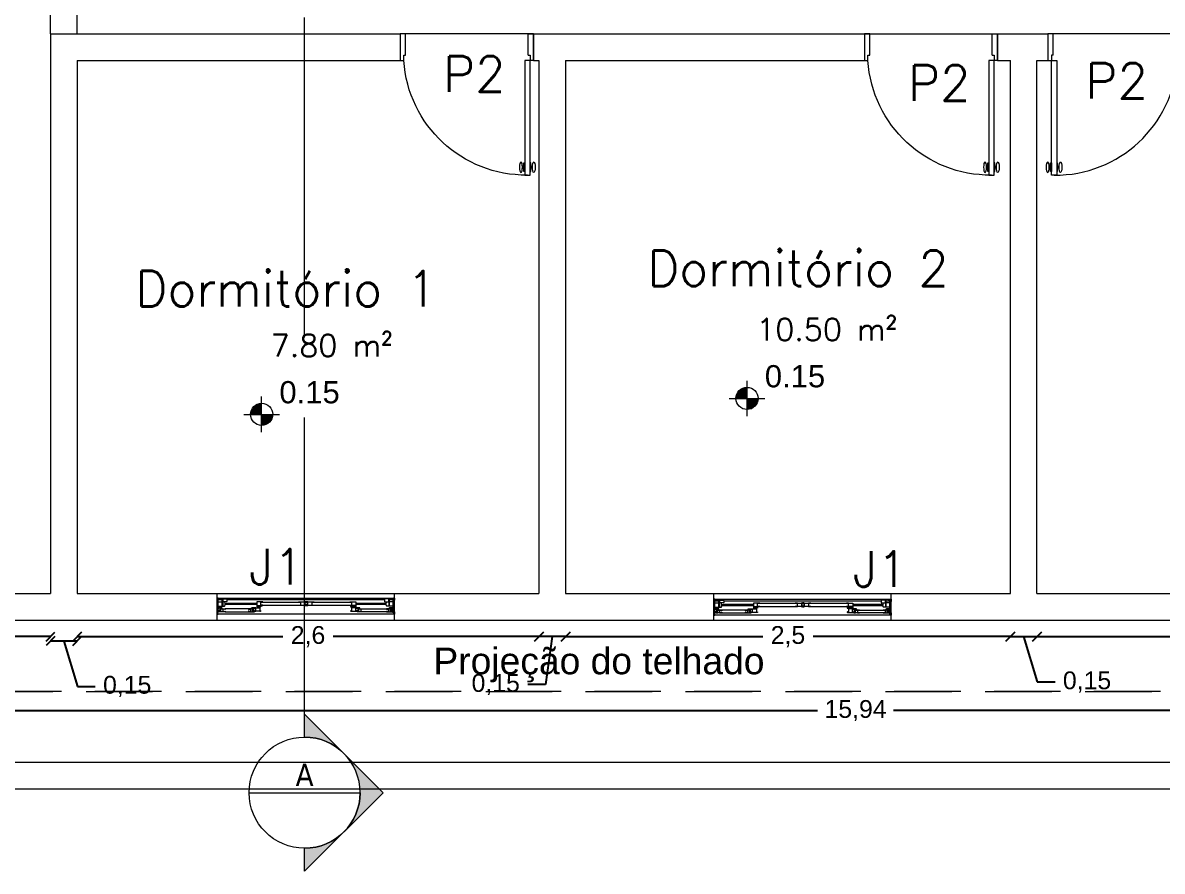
# Model space of a CAD drawing. Header units: metres. Extents: x 1628 to 1845, y 824 to 931.
# Drawn here: x 1640.92 to 1647.33, y 873.82 to 878.6 of the extents above; entities that cross this region are included whole.
import ezdxf
from ezdxf.enums import TextEntityAlignment as Align

# ---------------------------------------------------------------- set-up
doc = ezdxf.new("R2010")
doc.units = ezdxf.units.M
doc.header["$LTSCALE"] = 0.15
doc.linetypes.add('ACAD_ISO02W100', pattern=[15, 12, -3])
doc.linetypes.add('HIDDEN', pattern=[0.375, 0.25, -0.125])
doc.layers.get('0').update_dxf_attribs({"lineweight": 0, "plot": 0})
doc.layers.get('Defpoints').update_dxf_attribs({"lineweight": 0})
for name, color, linetype, lineweight in [('Alvenaria', 170, 'Continuous', 0), ('Caixilho', 120, 'Continuous', 0), ('Cotas', 1, 'Continuous', 0), ('Linhas invisíveis', 6, 'ACAD_ISO02W100', 0), ('Texto', 7, 'Continuous', 0)]:
    doc.layers.add(name, color=color, linetype=linetype, lineweight=lineweight)
doc.styles.add('Lunardi', font='arial.ttf', dxfattribs={"height": 0.15})
doc.styles.add('lunardi 02', font='romans.shx', dxfattribs={"height": 0.2})
doc.styles.add('lunardi 04', font='romans.shx', dxfattribs={"height": 0.4})
doc.styles.get("Standard").update_dxf_attribs({"font": 'arial.ttf'})
doc.styles.add('Tahoma', font='tahoma.ttf')
doc.dimstyles.new('Lunardi', dxfattribs={"dimtxt": 0.1, "dimasz": 0.05, "dimexe": 0, "dimexo": 0.05, "dimgap": 0.05, "dimtad": 0, "dimzin": 9, "dimtxsty": 'Standard', "dimblk": 'OBLIQUE', "dimcen": 0, "dimse1": 1, "dimse2": 1, "dimclrd": 1, "dimclre": 1, "dimclrt": 1, "dimadec": 0, "dimazin": 0, "dimtfac": 1, "dimtmove": 1, "dimatfit": 2, "dimldrblk": 'OBLIQUE', "dimfxl": 1, "dimarcsym": 0})

# ---------------------------------------------------------------- blocks, each defined once
blk = doc.blocks.new('porta070a')
at = {"layer": 'Caixilho'}
for p, q in [((0.15, 0.73), (0.12, 0.73)), ((0.12, 0.73), (0.12, 0.73)), ((0.12, 0.73), (0.12, 0.72))]:
    blk.add_line(p, q, dxfattribs=at)
for points in [[(0.12, 0.72), (0, 0.72), (0, 0.75), (0.15, 0.75), (0.15, 0.73)], [(0.12, 0.03), (0, 0.03), (0, 0), (0.15, 0), (0.15, 0.02)], [(0.12, 0.03), (0.12, 0.02), (0.15, 0.02)]]:
    blk.add_lwpolyline(points, dxfattribs=at)
for points in [[(0.15, 0.02), (0.15, 0.05), (0.7953, 0.05), (0.7953, 0.02)], [(0.7258, 0.0499), (0.7758, 0.0499), (0.7758, 0.0549), (0.7258, 0.0549)], [(0.7258, 0.02), (0.7758, 0.02), (0.7758, 0.015), (0.7258, 0.015)], [(0.7566, 0.0549), (0.745, 0.0549), (0.745, 0.0626), (0.7566, 0.0626)], [(0.7566, 0.015), (0.745, 0.015), (0.745, 0.0074), (0.7566, 0.0074)]]:
    blk.add_lwpolyline(points, close=True, dxfattribs=at)
blk.add_arc((0.1064, 0.0425), 0.6889, 359.37619, 86.3751, dxfattribs=at)
blk.add_ellipse((0.7508, 0.0708), major_axis=(-0.0297, 0), ratio=0.275862, dxfattribs=at)
at = {"layer": 'Caixilho', "extrusion": (0, 0, -1)}
blk.add_ellipse((0.7508, -0.0008), major_axis=(-0.0297, 0), ratio=0.275862, dxfattribs=at)
blk = doc.blocks.new('JCB4F_CS100')
for p, q in [((0, 90), (1000, 90)), ((7.4, 81.9), (28.9, 81.9)), ((28.9, 81.9), (7.4, 81.9)), ((7.4, 69), (28.4, 69)), ((56.9, 81.9), (943.1, 81.9)), ((247.5, 67.1), (472, 67.1)), ((971.1, 81.9), (992.6, 81.9)), ((992.6, 69), (971.6, 69)), ((1000, 0), (0, 0)), ((46, 12.8), (177.8, 12.8)), ((46.2, 61.5), (224.6, 61.5)), ((46.4, 55.7), (224.6, 55.7)), ((247.5, 50.1), (472, 50.1)), ((782.9, 61.5), (953.8, 61.5)), ((782.9, 55.7), (953.6, 55.7)), ((954, 12.8), (822.2, 12.8))]:
    blk.add_line(p, q)
for points in [[(7.4, 35.6), (17.4, 35.6), (17.4, 37), (7.4, 37), (7.4, 82.2), (20, 82.2), (20, 83.6), (7.4, 83.6), (6.5, 84.1), (6, 83.6), (1.4, 83.6), (1.4, 88.6), (6, 88.6), (6.5, 88.1), (7.4, 88.6), (7.4, 90), (0, 90), (0, 77.2), (1.4, 77.2), (1.4, 82.2), (5.9, 82.2), (5.9, 7.8), (1.4, 7.8), (1.4, 12.8), (0, 12.8), (0, 0), (7.4, 0), (7.4, 1.4), (6.5, 1.9), (6, 1.4), (1.4, 1.4), (1.4, 6.4), (6, 6.4), (6.5, 5.9), (7.4, 6.4), (7.4, 16.6), (17.4, 16.6), (17.4, 18), (7.4, 18)], [(992.6, 35.6), (982.6, 35.6), (982.6, 37), (992.6, 37), (992.6, 82.2), (980, 82.2), (980, 83.6), (992.6, 83.6), (993.5, 84.1), (994, 83.6), (998.6, 83.6), (998.6, 88.6), (994, 88.6), (993.5, 88.1), (992.6, 88.6), (992.6, 90), (1000, 90), (1000, 77.2), (998.6, 77.2), (998.6, 82.2), (994.1, 82.2), (994.1, 7.8), (998.6, 7.8), (998.6, 12.8), (1000, 12.8), (1000, 0), (992.6, 0), (992.6, 1.4), (993.5, 1.9), (994, 1.4), (998.6, 1.4), (998.6, 6.4), (994, 6.4), (993.5, 5.9), (992.6, 6.4), (992.6, 16.6), (982.6, 16.6), (982.6, 18), (992.6, 18)]]:
    blk.add_lwpolyline(points, close=True)
for points in [[(7.4, 45), (42.5, 45, 0.357337), (45.4, 47.4, 0.099331), (45.4, 66.6, 0.357337), (42.5, 69), (32.9, 69)], [(34.9, 69.3), (32.9, 69.3), (32.9, 85.1), (34.9, 85.1), (34.9, 84.3, 0.453094), (36.6, 82.8), (53.6, 85, -0.453094), (56.9, 82.1), (56.9, 72.1, -0.453094), (53.6, 69.1), (36.6, 71.3, 0.453094), (34.9, 69.8), (34.9, 69.3)], [(965.1, 69.3), (967.1, 69.3), (967.1, 85.1), (965.1, 85.1), (965.1, 84.3, -0.453094), (963.4, 82.8), (946.4, 85, 0.453094), (943.1, 82.1), (943.1, 72.1, 0.453094), (946.4, 69.1), (963.4, 71.3, -0.453094), (965.1, 69.8), (965.1, 69.3)], [(992.6, 45), (957.5, 45, -0.357337), (954.6, 47.4, -0.099331), (954.6, 66.6, -0.357337), (957.5, 69), (967.1, 69)]]:
    blk.add_lwpolyline(points, format="xyb")
for points in [[(32.9, 47), (28.9, 47), (28.9, 85.1), (32.9, 85.1), (32.9, 47)], [(535, 67.4), (760, 67.4)], [(967.1, 47), (971.1, 47), (971.1, 85.1), (967.1, 85.1), (967.1, 47)], [(20.9, 28.8), (46, 28.8), (46, 24.9), (44.8, 24.9), (44.8, 27.7), (34, 27.7), (34, 14.1), (44.8, 14.1), (44.8, 16.9), (46, 16.9), (46, 12.8), (12.9, 12.8), (12.9, 14.1)], [(12.9, 14.1), (22.9, 14.1), (22.9, 27.7), (20.9, 27.7), (20.9, 28.8)], [(177.8, 28.8), (46, 28.8)], [(210.9, 14.1), (200.9, 14.1), (200.9, 27.7), (202.9, 27.7), (202.9, 28.8), (177.8, 28.8), (177.8, 24.9), (179, 24.9), (179, 27.7), (189.8, 27.7), (189.8, 14.1), (179, 14.1), (179, 16.9), (177.8, 16.9), (177.8, 12.8), (210.9, 12.8), (210.9, 14.1)], [(535, 49.8), (760, 49.8)], [(789.1, 14.1), (799.1, 14.1), (799.1, 27.7), (797.1, 27.7), (797.1, 28.8), (822.2, 28.8), (822.2, 24.9), (821, 24.9), (821, 27.7), (810.2, 27.7), (810.2, 14.1), (821, 14.1), (821, 16.9), (822.2, 16.9), (822.2, 12.8), (789.1, 12.8), (789.1, 14.1)], [(822.2, 28.8), (954, 28.8)], [(979.1, 28.8), (954, 28.8), (954, 24.9), (955.2, 24.9), (955.2, 27.7), (966, 27.7), (966, 14.1), (955.2, 14.1), (955.2, 16.9), (954, 16.9), (954, 12.8), (987.1, 12.8), (987.1, 14.1)], [(987.1, 14.1), (977.1, 14.1), (977.1, 27.7), (979.1, 27.7), (979.1, 28.8)]]:
    blk.add_lwpolyline(points)
for points in [[(239.2, 40.1, 0.957391), (239.2, 41.3), (233.2, 41.8, -0.388979), (232.8, 42.3), (232.8, 43.1, 0.39085), (232.3, 43.6), (226.5, 44.1, -0.39085), (226.1, 44.6), (226.1, 48.1, -0.414214), (226.6, 48.6), (259.5, 48.6), (259.5, 49.8), (247.5, 49.8), (247.5, 67.4), (259.5, 67.4), (259.5, 68.6), (224.6, 68.6), (224.6, 41.8, 0.414214), (226.3, 40.1), (227.3, 40.1), (227.3, 41.1), (226.1, 41.1), (226.1, 42.4), (231.6, 42.4), (231.6, 41.1), (230.3, 41.1), (230.3, 40.1)], [(494.9, 50.3), (497, 48.1, 0.668179), (497.9, 48.5), (497.9, 54.1), (499.1, 54.1), (499.1, 52.6), (501.4, 53), (501.4, 53.8, -0.668179), (501.9, 54), (502.6, 53.3), (507.2, 54.1, -1), (507.4, 52.9), (499.1, 51.4), (499.1, 46.6), (496.9, 46.6), (494.9, 48.6), (460, 48.6), (460, 49.8), (472, 49.8), (472, 67.4), (460, 67.4), (460, 68.6), (494.9, 68.6), (496.9, 70.6), (499.1, 70.6), (499.1, 65.8), (507.4, 64.3, -1), (507.2, 63.1), (502.6, 63.9), (501.9, 63.2, -0.668179), (501.4, 63.4), (501.4, 64.2), (499.1, 64.6), (499.1, 63.1), (497.9, 63.1), (497.9, 68.7, 0.668179), (497, 69.1), (494.9, 66.9)], [(509.1, 68.7), (509.1, 65.6), (507.9, 65.6), (507.9, 67.1), (506.6, 67.1), (506.6, 68.1), (507.9, 68.1), (507.9, 69.4), (502.4, 69.4), (502.4, 68.1), (503.6, 68.1), (503.6, 67.1), (501.2, 67.1), (501.2, 70.6), (510.1, 70.6), (512.1, 68.6), (547, 68.6), (547, 67.4), (535, 67.4), (535, 49.8), (547, 49.8), (547, 48.6), (512.1, 48.6), (510.1, 46.6), (501.2, 46.6), (501.2, 50.1), (503.6, 50.1), (503.6, 49.1), (502.4, 49.1), (502.4, 47.8), (507.9, 47.8), (507.9, 49.1), (506.6, 49.1), (506.6, 50.1), (507.9, 50.1), (507.9, 51.6), (509.1, 51.6), (509.1, 48.5, 0.668179), (509.9, 48.1), (512.1, 50.3), (512.1, 66.9), (509.9, 69.1, 0.668179)], [(748, 49.8), (760, 49.8), (760, 67.4), (748, 67.4), (748, 68.6), (782.9, 68.6), (782.9, 41.8, -0.414214), (781.2, 40.1), (780.1, 40.1), (780.1, 41.1), (781.4, 41.1), (781.4, 42.4), (775.9, 42.4), (775.9, 41.1), (777.1, 41.1), (777.1, 40.1), (768.3, 40.1, -0.957391), (768.2, 41.3), (774.2, 41.8, 0.388979), (774.7, 42.3), (774.7, 43.1, -0.39085), (775.1, 43.6), (780.9, 44.1, 0.39085), (781.4, 44.6), (781.4, 48.1, 0.414214), (780.9, 48.6), (748, 48.6)], [(18.6, 35.6), (20.7, 35.6), (20.7, 32.1), (23.1, 32.1), (23.1, 33.1), (21.9, 33.1), (21.9, 35.6), (27.4, 35.6), (27.4, 33.1), (26.1, 33.1), (26.1, 32.1), (28.6, 32.1), (28.6, 36.8), (17.4, 36.8), (17.4, 35.2), (15.9, 35.2), (15.9, 35.5), (13.4, 35.5), (9.8, 34.5, 1), (10.2, 33.4), (13.6, 34.3), (17.4, 34.3), (17.4, 19.3), (13.6, 19.3), (10.2, 20.2, 1), (9.8, 19.1), (13.4, 18.1), (15.9, 18.1), (15.9, 18.4), (17.4, 18.4), (17.4, 16.8), (18.6, 16.8)], [(205.2, 34.2), (203.1, 34.2), (203.1, 30.7), (200.6, 30.7), (200.6, 31.7), (201.9, 31.7), (201.9, 34.2), (196.4, 34.2), (196.4, 31.7), (197.6, 31.7), (197.6, 30.7), (195.2, 30.7), (195.2, 35.4), (206.4, 35.4), (206.4, 33.8), (207.9, 33.8), (207.9, 34.1), (210.4, 34.1), (214, 33.1, -1), (213.6, 32), (210.2, 32.9), (206.4, 32.9), (206.4, 17.9), (210.2, 17.9), (213.6, 18.8, -1), (214, 17.7), (210.4, 16.7), (207.9, 16.7), (207.9, 17), (206.4, 17), (206.4, 15.4), (205.2, 15.4)], [(235.7, 43.9), (235.7, 42.9), (234.4, 42.9), (234.4, 41.6), (239.9, 41.6), (239.9, 42.9), (238.7, 42.9), (238.7, 43.9), (244.2, 43.9, -0.414214), (247.5, 40.6), (246.3, 40.6), (246.3, 40.6, 0.414214), (244.2, 42.7), (241.3, 42.7), (241.3, 16.6), (244.2, 16.6, 0.414214), (246.3, 18.6), (246.3, 18.6), (247.5, 18.6), (247.5, 18.6, -0.414214), (244.2, 15.4), (206.4, 15.4), (206.4, 16.6), (218.4, 16.6), (218.4, 34.2), (206.4, 34.2), (206.4, 35.4), (240.1, 35.4), (240.1, 39.9), (233.1, 40.5), (233.1, 42.1), (226.6, 42.7, -0.957391), (226.7, 43.9)], [(764.3, 43.9), (764.3, 42.9), (765.6, 42.9), (765.6, 41.6), (760.1, 41.6), (760.1, 42.9), (761.3, 42.9), (761.3, 43.9), (755.8, 43.9, 0.414214), (752.5, 40.6), (753.7, 40.6), (753.7, 40.6, -0.414214), (755.8, 42.7), (758.7, 42.7), (758.7, 16.6), (755.8, 16.6, -0.414214), (753.7, 18.6), (753.7, 18.6), (752.5, 18.6), (752.5, 18.6, 0.414214), (755.8, 15.4), (793.6, 15.4), (793.6, 16.6), (781.6, 16.6), (781.6, 34.2), (793.6, 34.2), (793.6, 35.4), (759.9, 35.4), (759.9, 39.9), (766.9, 40.5), (766.9, 42.1), (773.4, 42.7, 0.957391), (773.3, 43.9)], [(794.8, 34.2), (796.9, 34.2), (796.9, 30.7), (799.4, 30.7), (799.4, 31.7), (798.1, 31.7), (798.1, 34.2), (803.6, 34.2), (803.6, 31.7), (802.4, 31.7), (802.4, 30.7), (804.8, 30.7), (804.8, 35.4), (793.6, 35.4), (793.6, 33.8), (792.1, 33.8), (792.1, 34.1), (789.6, 34.1), (786, 33.1, 1), (786.4, 32), (789.8, 32.9), (793.6, 32.9), (793.6, 17.9), (789.8, 17.9), (786.4, 18.8, 1), (786, 17.7), (789.6, 16.7), (792.1, 16.7), (792.1, 17), (793.6, 17), (793.6, 15.4), (794.8, 15.4)], [(981.4, 35.6), (979.3, 35.6), (979.3, 32.1), (976.9, 32.1), (976.9, 33.1), (978.1, 33.1), (978.1, 35.6), (972.6, 35.6), (972.6, 33.1), (973.9, 33.1), (973.9, 32.1), (971.4, 32.1), (971.4, 36.8), (982.6, 36.8), (982.6, 35.2), (984.1, 35.2), (984.1, 35.5), (986.6, 35.5), (990.2, 34.5, -1), (989.8, 33.4), (986.4, 34.3), (982.6, 34.3), (982.6, 19.3), (986.4, 19.3), (989.8, 20.2, -1), (990.2, 19.1), (986.6, 18.1), (984.1, 18.1), (984.1, 18.4), (982.6, 18.4), (982.6, 16.8), (981.4, 16.8)]]:
    blk.add_lwpolyline(points, format="xyb", close=True)
blk = doc.blocks.new('_Oblique')
at = {"color": 0, "linetype": 'ByBlock', "lineweight": -2}
blk.add_line((-0.5, -0.5), (0.5, 0.5), dxfattribs=at)
blk = doc.blocks.new('*D111')
at = {"layer": 'Cotas', "color": 1, "lineweight": -2, "ltscale": 10}
for p, q in [((1637.786, 875.1447), (1639.2487, 875.1447)), ((1641.0712, 875.1447), (1639.6086, 875.1447))]:
    blk.add_line(p, q, dxfattribs=at)
at = {"layer": 'Defpoints', "color": 0, "ltscale": 10}
for p in [(1637.786, 875.3867), (1641.0712, 875.3867), (1637.786, 875.1447)]:
    blk.add_point(p, dxfattribs=at)
at = {"layer": 'Cotas', "color": 1, "lineweight": -2, "ltscale": 10, "xscale": 0.05, "yscale": 0.05, "zscale": 0.05, "rotation": 180}
blk.add_blockref('_Oblique', (1637.786, 875.1447), dxfattribs=at)
at = {"layer": 'Cotas', "color": 1, "lineweight": -2, "ltscale": 10, "xscale": 0.05, "yscale": 0.05, "zscale": 0.05}
blk.add_blockref('_Oblique', (1641.0712, 875.1447), dxfattribs=at)
at = {"layer": 'Cotas', "color": 1, "ltscale": 10, "insert": (1639.4286, 875.1447), "char_height": 0.1, "attachment_point": 5}
blk.add_mtext('3,29', dxfattribs=at)
blk = doc.blocks.new('*D122')
at = {"layer": 'Cotas', "color": 1, "lineweight": -2, "ltscale": 10}
for p, q in [((1641.2212, 875.1197), (1641.0712, 875.1197)), ((1641.1462, 875.1197), (1641.2228, 874.8644)), ((1641.2228, 874.8644), (1641.3228, 874.8644))]:
    blk.add_line(p, q, dxfattribs=at)
at = {"layer": 'Defpoints', "color": 0, "ltscale": 10}
for p in [(1641.0712, 875.3867), (1641.2212, 875.3867), (1641.0712, 875.1197)]:
    blk.add_point(p, dxfattribs=at)
at = {"layer": 'Cotas', "color": 1, "lineweight": -2, "ltscale": 10, "xscale": 0.05, "yscale": 0.05, "zscale": 0.05, "rotation": 180}
blk.add_blockref('_Oblique', (1641.0712, 875.1197), dxfattribs=at)
at = {"layer": 'Cotas', "color": 1, "lineweight": -2, "ltscale": 10, "xscale": 0.05, "yscale": 0.05, "zscale": 0.05}
blk.add_blockref('_Oblique', (1641.2212, 875.1197), dxfattribs=at)
at = {"layer": 'Cotas', "color": 1, "ltscale": 10, "insert": (1641.5031, 874.8644), "char_height": 0.1, "attachment_point": 5}
blk.add_mtext('0,15', dxfattribs=at)
blk = doc.blocks.new('*D112')
at = {"layer": 'Cotas', "color": 1, "lineweight": -2, "ltscale": 10}
for p, q in [((1641.2212, 875.1447), (1642.3794, 875.1447)), ((1643.8212, 875.1447), (1642.6631, 875.1447))]:
    blk.add_line(p, q, dxfattribs=at)
at = {"layer": 'Defpoints', "color": 0, "ltscale": 10}
for p in [(1641.2212, 875.3867), (1643.8212, 875.3867), (1641.2212, 875.1447)]:
    blk.add_point(p, dxfattribs=at)
at = {"layer": 'Cotas', "color": 1, "lineweight": -2, "ltscale": 10, "xscale": 0.05, "yscale": 0.05, "zscale": 0.05, "rotation": 180}
blk.add_blockref('_Oblique', (1641.2212, 875.1447), dxfattribs=at)
at = {"layer": 'Cotas', "color": 1, "lineweight": -2, "ltscale": 10, "xscale": 0.05, "yscale": 0.05, "zscale": 0.05}
blk.add_blockref('_Oblique', (1643.8212, 875.1447), dxfattribs=at)
at = {"layer": 'Cotas', "color": 1, "ltscale": 10, "insert": (1642.5212, 875.1447), "char_height": 0.1, "attachment_point": 5}
blk.add_mtext('2,6', dxfattribs=at)
blk = doc.blocks.new('*D113')
at = {"layer": 'Cotas', "color": 1, "lineweight": -2, "ltscale": 10}
for p, q in [((1643.9712, 875.1447), (1643.8212, 875.1447)), ((1643.8962, 875.1447), (1643.858, 874.8746)), ((1643.858, 874.8746), (1643.758, 874.8746))]:
    blk.add_line(p, q, dxfattribs=at)
at = {"layer": 'Defpoints', "color": 0, "ltscale": 10}
for p in [(1643.8212, 875.3867), (1643.9712, 875.3867), (1643.8212, 875.1447)]:
    blk.add_point(p, dxfattribs=at)
at = {"layer": 'Cotas', "color": 1, "lineweight": -2, "ltscale": 10, "xscale": 0.05, "yscale": 0.05, "zscale": 0.05, "rotation": 180}
blk.add_blockref('_Oblique', (1643.8212, 875.1447), dxfattribs=at)
at = {"layer": 'Cotas', "color": 1, "lineweight": -2, "ltscale": 10, "xscale": 0.05, "yscale": 0.05, "zscale": 0.05}
blk.add_blockref('_Oblique', (1643.9712, 875.1447), dxfattribs=at)
at = {"layer": 'Cotas', "color": 1, "ltscale": 10, "insert": (1643.5778, 874.8746), "char_height": 0.1, "attachment_point": 5}
blk.add_mtext('0,15', dxfattribs=at)
blk = doc.blocks.new('*D114')
at = {"layer": 'Cotas', "color": 1, "lineweight": -2, "ltscale": 10}
for p, q in [((1643.9712, 875.1447), (1645.0808, 875.1447)), ((1646.4749, 875.1447), (1645.3653, 875.1447))]:
    blk.add_line(p, q, dxfattribs=at)
at = {"layer": 'Defpoints', "color": 0, "ltscale": 10}
for p in [(1643.9712, 875.3867), (1646.4749, 875.3867), (1646.4749, 875.1447)]:
    blk.add_point(p, dxfattribs=at)
at = {"layer": 'Cotas', "color": 1, "lineweight": -2, "ltscale": 10, "xscale": 0.05, "yscale": 0.05, "zscale": 0.05, "rotation": 180}
blk.add_blockref('_Oblique', (1643.9712, 875.1447), dxfattribs=at)
at = {"layer": 'Cotas', "color": 1, "lineweight": -2, "ltscale": 10, "xscale": 0.05, "yscale": 0.05, "zscale": 0.05}
blk.add_blockref('_Oblique', (1646.4749, 875.1447), dxfattribs=at)
at = {"layer": 'Cotas', "color": 1, "ltscale": 10, "insert": (1645.2231, 875.1447), "char_height": 0.1, "attachment_point": 5}
blk.add_mtext('2,5', dxfattribs=at)
blk = doc.blocks.new('*D115')
at = {"layer": 'Cotas', "color": 1, "lineweight": -2, "ltscale": 10}
for p, q in [((1646.4749, 875.1447), (1646.6249, 875.1447)), ((1646.5499, 875.1447), (1646.6265, 874.8894)), ((1646.6265, 874.8894), (1646.7265, 874.8894))]:
    blk.add_line(p, q, dxfattribs=at)
at = {"layer": 'Defpoints', "color": 0, "ltscale": 10}
for p in [(1646.4749, 875.3867), (1646.6249, 875.3867), (1646.6249, 875.1447)]:
    blk.add_point(p, dxfattribs=at)
at = {"layer": 'Cotas', "color": 1, "lineweight": -2, "ltscale": 10, "xscale": 0.05, "yscale": 0.05, "zscale": 0.05, "rotation": 180}
blk.add_blockref('_Oblique', (1646.4749, 875.1447), dxfattribs=at)
at = {"layer": 'Cotas', "color": 1, "lineweight": -2, "ltscale": 10, "xscale": 0.05, "yscale": 0.05, "zscale": 0.05}
blk.add_blockref('_Oblique', (1646.6249, 875.1447), dxfattribs=at)
at = {"layer": 'Cotas', "color": 1, "ltscale": 10, "insert": (1646.9068, 874.8894), "char_height": 0.1, "attachment_point": 5}
blk.add_mtext('0,15', dxfattribs=at)
blk = doc.blocks.new('*D116')
at = {"layer": 'Cotas', "color": 1, "lineweight": -2, "ltscale": 10}
for p, q in [((1646.6249, 875.1447), (1648.7658, 875.1447)), ((1651.2712, 875.1447), (1649.1303, 875.1447))]:
    blk.add_line(p, q, dxfattribs=at)
at = {"layer": 'Defpoints', "color": 0, "ltscale": 10}
for p in [(1646.6249, 875.3867), (1651.2712, 875.3867), (1646.6249, 875.1447)]:
    blk.add_point(p, dxfattribs=at)
at = {"layer": 'Cotas', "color": 1, "lineweight": -2, "ltscale": 10, "xscale": 0.05, "yscale": 0.05, "zscale": 0.05, "rotation": 180}
blk.add_blockref('_Oblique', (1646.6249, 875.1447), dxfattribs=at)
at = {"layer": 'Cotas', "color": 1, "lineweight": -2, "ltscale": 10, "xscale": 0.05, "yscale": 0.05, "zscale": 0.05}
blk.add_blockref('_Oblique', (1651.2712, 875.1447), dxfattribs=at)
at = {"layer": 'Cotas', "color": 1, "ltscale": 10, "insert": (1648.9481, 875.1447), "char_height": 0.1, "attachment_point": 5}
blk.add_mtext('4,65', dxfattribs=at)
blk = doc.blocks.new('*D119')
at = {"layer": 'Cotas', "color": 1, "lineweight": -2, "ltscale": 10}
for p, q in [((1637.636, 874.7283), (1645.3898, 874.7283)), ((1653.5712, 874.7283), (1645.8174, 874.7283))]:
    blk.add_line(p, q, dxfattribs=at)
at = {"layer": 'Defpoints', "color": 0, "ltscale": 10}
for p in [(1637.636, 875.954), (1653.5712, 875.954), (1653.5712, 874.7283)]:
    blk.add_point(p, dxfattribs=at)
at = {"layer": 'Cotas', "color": 1, "lineweight": -2, "ltscale": 10, "xscale": 0.05, "yscale": 0.05, "zscale": 0.05, "rotation": 180}
blk.add_blockref('_Oblique', (1637.636, 874.7283), dxfattribs=at)
at = {"layer": 'Cotas', "color": 1, "lineweight": -2, "ltscale": 10, "xscale": 0.05, "yscale": 0.05, "zscale": 0.05}
blk.add_blockref('_Oblique', (1653.5712, 874.7283), dxfattribs=at)
at = {"layer": 'Cotas', "color": 1, "ltscale": 10, "insert": (1645.6036, 874.7283), "char_height": 0.1, "attachment_point": 5}
blk.add_mtext('15,94', dxfattribs=at)
blk = doc.blocks.new('Elevation Symbol - Imperial')
at = {"color": 0}
for p, q in [((0.1, -0.1), (0.1, 0.1)), ((0, 0), (0.2, 0))]:
    blk.add_line(p, q, dxfattribs=at)
at = {"color": 0, "const_width": 0.0625}
for points in [[(0.1, 0.03125, 0.4142136), (0.06875, 0, 1)], [(0.1, -0.03125, 0.4142136), (0.13125, 0, 1)]]:
    blk.add_lwpolyline(points, format="xyb", dxfattribs=at)
at = {"color": 0}
blk.add_circle((0.1, 0), 0.0625, dxfattribs=at)
blk.add_attdef('ELEVATION', (0.2, 0.0625), '', height=0.125, dxfattribs=at)
blk = doc.blocks.new('*U105')
h = blk.add_hatch(color=256)
edge = h.paths.add_edge_path()
edge.add_line((0, 9.7659), (0, 9.8953))
edge.add_line((0, 9.8953), (0.4419, 9.4534))
edge.add_line((0.4419, 9.4534), (0, 9.0115))
edge.add_line((0, 9.0115), (0, 9.1409))
edge.add_arc((0, 9.4534), 0.3125, 270, 450)
h = blk.add_hatch(color=256)
edge = h.paths.add_edge_path()
edge.add_line((0, 0.3125), (0, 0.4419))
edge.add_line((0, 0.4419), (0.4419, 0))
edge.add_line((0.4419, 0), (0, -0.4419))
edge.add_line((0, -0.4419), (0, -0.3125))
edge.add_arc((0, 0), 0.3125, 270, 450)
for p, q in [((-0.3125, 9.4534), (0.3125, 9.4534)), ((0, 0.3125), (0, 9.1409)), ((-0.3125, 0), (0.3125, 0))]:
    blk.add_line(p, q)
for points in [[(0, 9.7659), (0, 9.8953), (0.4419, 9.4534), (0, 9.0115), (0, 9.1409, 1)], [(0, 0.3125), (0, 0.4419), (0.4419, 0), (0, -0.4419), (0, -0.3125, 1)]]:
    blk.add_lwpolyline(points, format="xyb", close=True)
for centre in [(0, 9.4534), (0, 0)]:
    blk.add_circle(centre, 0.3125)
at = {"style": 'Tahoma', "flags": 8}
for tag, p in [('VIEWNUMBER-b', (0, 9.4534)), ('VIEWNUMBER', (0, 0))]:
    blk.add_attdef(tag, text='', height=0.125, dxfattribs=at).set_placement(p, align=Align.BOTTOM_CENTER)
for tag, p in [('SHEETNUMBER-b', (0, 9.3909)), ('SHEETNUMBER', (0, -0.0625))]:
    blk.add_attdef(tag, text='', height=0.125, dxfattribs=at).set_placement(p, align=Align.TOP_CENTER)

msp = doc.modelspace()

# ---------------------------------------------------------------- hatches: boundary and pattern name
at = {"layer": 'Cotas', "ltscale": 10}
h = msp.add_hatch(dxfattribs=at)
h.set_pattern_fill('ANSI31', scale=0.08)
edge = h.paths.add_edge_path()
edge.add_line((1648.1989, 881.3829), (1649.2212, 881.3829))
edge.add_line((1649.2212, 881.3829), (1649.2212, 882.2875))
edge.add_line((1649.2212, 882.2875), (1649.1712, 882.2875))
edge.add_line((1649.1712, 882.2875), (1649.1512, 882.2875))
edge.add_line((1649.1512, 882.2875), (1649.1512, 881.6252))
edge.add_line((1649.1512, 881.6252), (1649.1561, 881.6252))
edge.add_line((1649.1561, 881.6252), (1649.1561, 881.606))
edge.add_line((1649.1561, 881.606), (1649.1642, 881.606))
edge.add_ellipse((1649.1719, 881.6002), major_axis=(0, 0.0297), ratio=0.275862, start_angle=0, end_angle=90, ccw=False)
edge.add_ellipse((1649.1719, 881.6002), major_axis=(0, 0.0297), ratio=0.275862, start_angle=90, end_angle=360, ccw=False)
edge.add_line((1649.1624, 881.5943), (1649.1561, 881.5943))
edge.add_line((1649.1561, 881.5943), (1649.1561, 881.5752))
edge.add_line((1649.1561, 881.5752), (1649.1512, 881.5422))
edge.add_line((1649.1512, 881.5422), (1649.1362, 881.5422))
edge.add_arc((1649.1287, 882.3308), 0.7887, 183.15259, 270.54486, ccw=False)
edge.add_line((1648.3412, 882.2875), (1648.3212, 882.2875))
edge.add_line((1648.3212, 882.2875), (1644.6061, 882.2875))
edge.add_line((1644.6061, 882.2875), (1644.6061, 880.5857))
edge.add_line((1644.6061, 880.5857), (1644.4061, 880.5857))
edge.add_line((1644.4061, 880.5857), (1644.4061, 879.5875))
edge.add_line((1644.4061, 879.5875), (1648.1989, 879.5875))
edge.add_line((1648.1989, 879.5875), (1648.1989, 881.3829))
h.paths.add_polyline_path([(1644.633, 881.7744), (1644.633, 882.2568), (1646.3348, 882.2568), (1646.3348, 881.7744)], flags=16)
h.paths.add_polyline_path([(1645.3892, 881.8906), (1645.3892, 882.1005, -0.414214), (1645.4312, 882.1425), (1645.5095, 882.1425), (1645.5095, 882.1673, -0.1691), (1645.5022, 882.1884, -0.1691), (1645.5095, 882.2096), (1645.5095, 882.2334), (1645.5629, 882.2334), (1645.5629, 882.2096, -0.1691), (1645.5702, 882.1884, -0.1691), (1645.5629, 882.1673), (1645.5629, 882.1425), (1645.6412, 882.1425, -0.414214), (1645.6832, 882.1005), (1645.6832, 881.8906, -0.414214), (1645.6412, 881.8486), (1645.4312, 881.8486, -0.414214)], flags=0)
h.paths.add_polyline_path([(1645.9461, 880.1877, -1), (1645.8211, 880.1877, -1)], flags=16)
h.paths.add_polyline_path([(1645.8836, 880.1877), (1645.9148, 880.1877, -0.414214), (1645.8836, 880.1565), (1645.8836, 880.1877), (1645.8523, 880.1877, -0.414214), (1645.8836, 880.219)], flags=0)
h.paths.add_polyline_path([(1645.5135, 881.9956, -1), (1645.5589, 881.9956, -1)], flags=0)
h.paths.add_polyline_path([(1645.5219, 881.9956, -1), (1645.5505, 881.9956, -1)], flags=0)
h.paths.add_polyline_path([(1645.5093, 882.1884, -1), (1645.563, 882.1884, -1)], flags=0)
h.paths.add_polyline_path([(1646.4474, 881.6157), (1646.4474, 882.2477), (1647.0474, 882.2477), (1647.0474, 881.6157)], flags=16)
h.paths.add_polyline_path([(1646.9655, 881.6629), (1646.9655, 881.6326), (1646.923, 881.6326), (1646.923, 881.6629), (1646.8655, 881.6629), (1646.8655, 881.6326), (1646.823, 881.6326), (1646.823, 881.6629), (1646.7655, 881.6629), (1646.7655, 881.6326), (1646.723, 881.6326), (1646.723, 881.6629), (1646.6655, 881.6629), (1646.6655, 881.6326), (1646.623, 881.6326), (1646.623, 881.6629), (1646.5655, 881.6629), (1646.5655, 881.6326), (1646.523, 881.6326), (1646.523, 881.6629)], flags=0)
h.paths.add_polyline_path([(1646.4904, 881.708), (1646.4904, 882.2068), (1647.0088, 882.2068), (1647.0088, 881.708)], flags=0)
h.paths.add_polyline_path([(1646.5846, 881.8225, -1), (1646.6473, 881.8225, -1)], flags=0)
h.paths.add_polyline_path([(1646.5818, 882.076, -1), (1646.6445, 882.076, -1)], flags=0)
h.paths.add_polyline_path([(1646.8492, 881.8225, -1), (1646.9119, 881.8225, -1)], flags=0)
h.paths.add_polyline_path([(1646.8492, 882.0787, -1), (1646.9119, 882.0787, -1)], flags=0)
h.paths.add_polyline_path([(1650.2712, 881.2329), (1649.3712, 881.2329), (1648.3489, 881.2329), (1648.3489, 879.5875), (1648.4566, 879.5875), (1648.4566, 880.1164), (1648.4516, 880.1164), (1648.4516, 880.1356), (1648.444, 880.1356), (1648.444, 880.1473), (1648.4516, 880.1664), (1648.4566, 880.1664), (1648.4566, 880.1875), (1648.4716, 880.1875, -0.424176), (1649.0666, 879.5875), (1650.2712, 879.5875), (1650.2712, 879.8645), (1650.2158, 879.8645, 0.230445), (1650.2023, 879.8555, -0.242871), (1650.1392, 879.8064, -0.010983), (1650.1123, 879.8015, -0.012146), (1650.0823, 879.7975, -0.027041), (1650.0123, 879.795, -0.02486), (1649.9523, 879.7995, -0.024258), (1649.9223, 879.805, -0.054364), (1649.8823, 879.8205, -0.124881), (1649.8158, 879.8795, -0.148509), (1649.7858, 879.9795, -0.148509), (1649.8158, 880.0795, -0.124881), (1649.8823, 880.1385, -0.054364), (1649.9223, 880.154, -0.024258), (1649.9523, 880.1595, -0.02486), (1650.0123, 880.164, -0.027041), (1650.0823, 880.1615, -0.012146), (1650.1123, 880.1575, -0.010983), (1650.1392, 880.1527, -0.242871), (1650.2023, 880.1035, 0.302776), (1650.2208, 880.0945), (1650.2712, 880.0945)])
h.paths.add_polyline_path([(1648.7493, 880.821, -0.034419), (1648.6688, 880.8266, -0.449592), (1648.5032, 881.0749, -0.075504), (1648.5633, 881.2141, -0.258665), (1648.574, 881.22), (1648.9047, 881.22), (1648.9245, 881.22, -0.258665), (1648.9352, 881.2141, -0.075504), (1648.9953, 881.0749, -0.449592), (1648.8297, 880.8266, -0.034419)], flags=16)
h.paths.add_polyline_path([(1648.7493, 880.8504, -0.076883), (1648.6211, 880.8703, -0.537192), (1648.5647, 881.0679, -0.002642), (1648.6063, 881.1255, -0.277822), (1648.6193, 881.131, -0.000248), (1648.6237, 881.136), (1648.5939, 881.22), (1648.6332, 881.1402), (1648.8654, 881.1402), (1648.9047, 881.22), (1648.8748, 881.136, -0.000248), (1648.8792, 881.131, -0.277822), (1648.8923, 881.1255, -0.002642), (1648.9339, 881.0679, -0.537166), (1648.8774, 880.8703, -0.076889)], flags=0)
h.paths.add_polyline_path([(1648.7178, 881.0877, -1), (1648.7808, 881.0877, -1)], flags=0)
h.paths.add_polyline_path([(1648.7356, 881.1801, -1), (1648.7629, 881.1801, -1)], flags=0)
h.paths.add_polyline_path([(1648.8196, 881.1801, -1), (1648.8469, 881.1801, -1)], flags=0)
h.paths.add_polyline_path([(1648.6516, 881.1801, -1), (1648.6789, 881.1801, -1)], flags=0)
h.paths.add_polyline_path([(1649.3723, 879.9824, -1), (1649.2473, 879.9824, -1)], flags=16)
h.paths.add_polyline_path([(1649.3098, 879.9824), (1649.3411, 879.9824, -0.414214), (1649.3098, 879.9511), (1649.3098, 879.9824), (1649.2786, 879.9824, -0.414214), (1649.3098, 880.0136)], flags=0)
h.paths.add_polyline_path([(1650.2712, 882.2875), (1649.3712, 882.2875), (1649.3712, 881.2329), (1650.2712, 881.2329)])
h.paths.add_polyline_path([(1649.7067, 881.8837), (1649.7777, 881.8837), (1649.7777, 881.9037), (1649.7067, 881.9037, -14.251384)], flags=16)
edge = h.paths.add_edge_path()
edge.add_line((1652.2712, 880.2375), (1651.1089, 880.2375))
edge.add_arc((1650.5214, 880.2251), 0.5876, -90.73129, 1.21075, ccw=False)
edge.add_line((1650.5139, 879.6375), (1650.4989, 879.6375))
edge.add_line((1650.4989, 879.6375), (1650.4989, 879.6585))
edge.add_line((1650.4989, 879.6585), (1650.4939, 879.6585))
edge.add_line((1650.4939, 879.6585), (1650.4939, 879.6777))
edge.add_line((1650.4939, 879.6777), (1650.4858, 879.6777))
edge.add_ellipse((1650.478, 879.6835), major_axis=(0, 0.0297), ratio=0.275862, start_angle=0, end_angle=270, ccw=False)
edge.add_ellipse((1650.478, 879.6835), major_axis=(0, 0.0297), ratio=0.275862, start_angle=270, end_angle=360, ccw=False)
edge.add_line((1650.4876, 879.6894), (1650.4939, 879.6894))
edge.add_line((1650.4939, 879.6894), (1650.4939, 879.7085))
edge.add_line((1650.4939, 879.7085), (1650.4989, 880.2375))
edge.add_line((1650.4989, 880.2375), (1650.4789, 880.2375))
edge.add_line((1650.4789, 880.2375), (1650.4212, 880.2375))
edge.add_line((1650.4212, 880.2375), (1650.4212, 879.4375))
edge.add_line((1650.4212, 879.4375), (1649.7212, 879.4375))
edge.add_line((1649.7212, 879.4375), (1649.7212, 878.5375))
edge.add_line((1649.7212, 878.5375), (1651.1484, 878.5375))
edge.add_line((1651.1484, 878.5375), (1651.1484, 878.5791))
edge.add_arc((1651.1484, 878.6416), 0.0625, 180, 270, ccw=False)
edge.add_arc((1651.1484, 878.6416), 0.0625, 0, 180, ccw=False)
edge.add_arc((1651.1484, 878.6416), 0.0625, 270, 360, ccw=False)
edge.add_line((1651.1484, 878.5791), (1651.1484, 878.5375))
edge.add_line((1651.1484, 878.5375), (1652.2712, 878.5375))
edge.add_line((1652.2712, 878.5375), (1652.2712, 880.2375))
h.paths.add_polyline_path([(1652.2712, 882.4375), (1650.4212, 882.4375), (1650.4212, 880.3875), (1650.5089, 880.3875), (1651.1289, 880.3875), (1652.2712, 880.3875)])
h.paths.add_polyline_path([(1651.5558, 881.1054, -0.414214), (1651.5669, 881.1165), (1652.1958, 881.1165), (1652.1958, 881.0972), (1652.2167, 881.0972), (1652.2167, 881.072), (1652.1958, 881.072), (1652.1958, 881.0509, 0.224905), (1652.1998, 881.0423), (1652.2358, 881.0064), (1652.2358, 880.5466), (1652.1983, 880.5091, 0.173176), (1652.1958, 880.5021), (1652.1958, 880.481), (1652.2167, 880.481), (1652.2167, 880.4558), (1652.1958, 880.4558), (1652.1958, 880.4365), (1651.5669, 880.4365, -0.414214), (1651.5558, 880.4476)], flags=16)
h.paths.add_polyline_path([(1650.8387, 881.2227, -1), (1650.9637, 881.2227, -1)], flags=16)
h.paths.add_polyline_path([(1650.9012, 881.2227), (1650.8699, 881.2227, -0.414214), (1650.9012, 881.254), (1650.9012, 881.2227), (1650.9324, 881.2227, -0.414214), (1650.9012, 881.1915)], flags=0)
h.paths.add_polyline_path([(1651.6558, 881.0054, -0.414214), (1651.6669, 881.0165), (1652.0858, 881.0165), (1652.0858, 880.5365), (1651.6669, 880.5365, -0.414214), (1651.6558, 880.5476)], flags=0)
h.paths.add_polyline_path([(1651.5917, 881.2309, -0.047837), (1651.5917, 881.7309, -0.400649), (1651.6744, 881.7809), (1652.2244, 881.7809), (1652.2244, 881.1809), (1651.6744, 881.1809, -0.400649)], flags=16)
h.paths.add_polyline_path([(1651.8644, 881.2409), (1651.8644, 881.7209), (1652.0744, 881.7209, -0.414214), (1652.1444, 881.6509), (1652.1444, 881.3109, -0.414214), (1652.0744, 881.2409)], flags=0)
h.paths.add_polyline_path([(1652.1679, 880.5557, -1), (1652.1108, 880.5557, -1)], flags=0)
edge = h.paths.add_edge_path()
edge.add_line((1653.4212, 877.5283), (1652.4212, 877.5283))
edge.add_line((1652.4212, 877.5283), (1652.2712, 877.5283))
edge.add_line((1652.2712, 877.5283), (1652.2712, 877.6783))
edge.add_line((1652.2712, 877.6783), (1652.2712, 878.3875))
edge.add_line((1652.2712, 878.3875), (1651.4212, 878.3875))
edge.add_line((1651.4212, 878.3875), (1651.4212, 878.369))
edge.add_line((1651.4212, 878.369), (1651.4212, 878.349))
edge.add_line((1651.4212, 878.349), (1651.9502, 878.349))
edge.add_line((1651.9502, 878.349), (1651.9502, 878.354))
edge.add_line((1651.9502, 878.354), (1651.9693, 878.354))
edge.add_line((1651.9693, 878.354), (1651.9693, 878.3621))
edge.add_ellipse((1651.9752, 878.3698), major_axis=(-0.0297, 0), ratio=0.275862, start_angle=0, end_angle=90, ccw=False)
edge.add_ellipse((1651.9752, 878.3698), major_axis=(-0.0297, 0), ratio=0.275862, start_angle=90, end_angle=360, ccw=False)
edge.add_line((1651.981, 878.3602), (1651.981, 878.354))
edge.add_line((1651.981, 878.354), (1652.0002, 878.354))
edge.add_line((1652.0002, 878.354), (1652.0212, 878.349))
edge.add_line((1652.0212, 878.349), (1652.0212, 878.334))
edge.add_arc((1651.4336, 878.3265), 0.5876, -91.21075, 0.73129, ccw=False)
edge.add_line((1651.4212, 877.739), (1651.4212, 877.719))
edge.add_line((1651.4212, 877.719), (1651.4212, 876.5283))
edge.add_line((1651.4212, 876.5283), (1653.4212, 876.5283))
edge.add_line((1653.4212, 876.5283), (1653.4212, 876.8101))
edge.add_line((1653.4212, 876.8101), (1653.368, 876.8101))
edge.add_arc((1653.3705, 876.7917), 0.0185, 97.73607, 149.64407)
edge.add_arc((1653.2753, 876.8376), 0.0871, 280.61822, 335.22292, ccw=False)
edge.add_arc((1653.1671, 877.3625), 0.6231, 278.98636, 281.50347, ccw=False)
edge.add_arc((1653.1671, 877.3625), 0.6231, 276.20293, 278.98636, ccw=False)
edge.add_arc((1653.1764, 877.3885), 0.6481, 268.94749, 275.14332, ccw=False)
edge.add_arc((1653.1797, 877.3458), 0.6054, 262.86266, 268.55903, ccw=False)
edge.add_arc((1653.1461, 877.0568), 0.3145, 256.83198, 262.39031, ccw=False)
edge.add_arc((1653.1255, 876.9417), 0.1979, 242.59507, 255.04223, ccw=False)
edge.add_arc((1653.1175, 876.9266), 0.1807, 214.18335, 242.65662, ccw=False)
edge.add_arc((1653.1176, 876.9245), 0.1796, 179.80485, 213.59363, ccw=False)
edge.add_arc((1653.1176, 876.9257), 0.1796, 146.40637, 180.19515, ccw=False)
edge.add_arc((1653.1175, 876.9235), 0.1807, 117.34338, 145.81665, ccw=False)
edge.add_arc((1653.1255, 876.9084), 0.1979, 104.95777, 117.40493, ccw=False)
edge.add_arc((1653.1461, 876.7933), 0.3145, 97.60969, 103.16802, ccw=False)
edge.add_arc((1653.1797, 876.5043), 0.6054, 91.44097, 97.13734, ccw=False)
edge.add_arc((1653.1764, 876.4616), 0.6481, 84.85668, 91.05251, ccw=False)
edge.add_arc((1653.1671, 876.4877), 0.6231, 81.01364, 83.79707, ccw=False)
edge.add_arc((1653.1671, 876.4877), 0.6231, 78.49653, 81.01364, ccw=False)
edge.add_arc((1653.2753, 877.0126), 0.0871, 24.77708, 79.38178, ccw=False)
edge.add_arc((1653.3705, 877.0585), 0.0185, 210.35593, 277.73607)
edge.add_line((1653.373, 877.0401), (1653.4212, 877.0401))
edge.add_line((1653.4212, 877.0401), (1653.4212, 877.5283))
h.paths.add_polyline_path([(1651.7773, 876.9558, -0.034419), (1651.8578, 876.9613, -0.034419), (1651.9383, 876.9558, -0.449592), (1652.1038, 876.7075, -0.075504), (1652.0437, 876.5682, -0.258665), (1652.033, 876.5623), (1651.8578, 876.5623), (1651.7024, 876.5623), (1651.6825, 876.5623, -0.258665), (1651.6718, 876.5682, -0.075501), (1651.6117, 876.7075, -0.449604)], flags=16)
h.paths.add_polyline_path([(1651.8578, 876.9319, -0.076889), (1651.986, 876.9121, -0.537166), (1652.0424, 876.7144, -0.002642), (1652.0008, 876.6569, -0.277822), (1651.9877, 876.6514, -0.000248), (1651.9833, 876.6464), (1652.0132, 876.5623), (1651.9739, 876.6421), (1651.7417, 876.6421), (1651.7024, 876.5623), (1651.7322, 876.6464, -0.000248), (1651.7278, 876.6514, -0.277822), (1651.7148, 876.6569, -0.002642), (1651.6732, 876.7144, -0.537192), (1651.7296, 876.9121, -0.076883)], flags=0)
h.paths.add_polyline_path([(1651.8893, 876.6946, -1), (1651.8263, 876.6946, -1)], flags=0)
h.paths.add_polyline_path([(1651.7874, 876.6022, -1), (1651.7601, 876.6022, -1)], flags=0)
h.paths.add_polyline_path([(1651.8714, 876.6022, -1), (1651.8441, 876.6022, -1)], flags=0)
h.paths.add_polyline_path([(1651.9554, 876.6022, -1), (1651.9281, 876.6022, -1)], flags=0)
h.paths.add_polyline_path([(1652.4122, 876.8874, -1), (1652.5372, 876.8874, -1)], flags=16)
h.paths.add_polyline_path([(1652.4434, 876.8874, -0.414214), (1652.4747, 876.9187), (1652.4747, 876.8874), (1652.5059, 876.8874, -0.414214), (1652.4747, 876.8562), (1652.4747, 876.8874)], flags=0)
h.paths.add_polyline_path([(1648.5452, 881.4429), (1648.8671, 881.4429), (1648.8671, 881.649), (1648.5452, 881.649)], flags=24)
h.paths.add_polyline_path([(1645.9517, 880.2162), (1646.3554, 880.2162), (1646.3554, 880.4076), (1645.9517, 880.4076)], flags=24)
h.paths.add_polyline_path([(1645.4792, 881.9703), (1645.884, 881.9703), (1645.884, 882.2703), (1645.4792, 882.2703)], flags=24)
h.paths.add_polyline_path([(1645.904, 880.4508), (1646.8236, 880.4508), (1646.8236, 880.6695), (1645.904, 880.6695)], flags=24)
h.paths.add_polyline_path([(1645.7269, 880.7066), (1646.9222, 880.7065), (1646.9222, 881.0065), (1645.727, 881.0066)], flags=24)
h.paths.add_polyline_path([(1649.1452, 880.8513), (1649.4671, 880.8513), (1649.4671, 881.0574), (1649.1452, 881.0574)], flags=24)
h.paths.add_polyline_path([(1650.1134, 880.2444), (1650.1134, 880.5663), (1649.9073, 880.5663), (1649.9073, 880.2444)], flags=24)
h.paths.add_polyline_path([(1649.3779, 880.0108), (1649.7816, 880.0108), (1649.7816, 880.2023), (1649.3779, 880.2023)], flags=24)
h.paths.add_polyline_path([(1649.1146, 880.243), (1649.9331, 880.243), (1649.9331, 880.4617), (1649.1146, 880.4617)], flags=24)
h.paths.add_polyline_path([(1649.2928, 880.5404), (1649.7737, 880.5403), (1649.7737, 880.8403), (1649.2928, 880.8404)], flags=24)
h.paths.add_polyline_path([(1649.6573, 881.5944), (1649.6573, 881.9163), (1649.4513, 881.9163), (1649.4513, 881.5944)], flags=24)
h.paths.add_polyline_path([(1649.6552, 881.994), (1649.9933, 881.994), (1649.9933, 882.294), (1649.6552, 882.294)], flags=9)
h.paths.add_polyline_path([(1651.2165, 878.67), (1651.6202, 878.67), (1651.6202, 878.8615), (1651.2165, 878.8615)], flags=24)
h.paths.add_polyline_path([(1652.2426, 879.2609), (1652.2426, 879.5051), (1652.0366, 879.5051), (1652.0366, 879.2609)], flags=24)
h.paths.add_polyline_path([(1651.5596, 879.9181), (1651.8977, 879.918), (1651.8977, 880.218), (1651.5596, 880.2181)], flags=24)
h.paths.add_polyline_path([(1651.1688, 878.9046), (1651.9873, 878.9046), (1651.9873, 879.1234), (1651.1688, 879.1234)], flags=24)
h.paths.add_polyline_path([(1650.6008, 879.1447), (1652.0341, 879.1446), (1652.0341, 879.5113), (1650.6008, 879.5114)], flags=24)
h.paths.add_polyline_path([(1652.1588, 881.2523), (1652.1588, 881.5742), (1651.9527, 881.5742), (1651.9527, 881.2523)], flags=8)
h.paths.add_polyline_path([(1650.9693, 881.2512), (1651.373, 881.2512), (1651.373, 881.4426), (1650.9693, 881.4426)], flags=24)
h.paths.add_polyline_path([(1650.7601, 881.4485), (1651.5786, 881.4485), (1651.5786, 881.6673), (1650.7601, 881.6673)], flags=24)
h.paths.add_polyline_path([(1650.5058, 881.8043), (1652.1201, 881.8042), (1652.1201, 882.1042), (1650.5058, 882.1043)], flags=24)
h.paths.add_polyline_path([(1652.5427, 876.9159), (1652.9464, 876.9159), (1652.9464, 877.1073), (1652.5427, 877.1073)], flags=24)
h.paths.add_polyline_path([(1651.6255, 877.4043), (1652.1065, 877.4042), (1652.1065, 877.7042), (1651.6256, 877.7043)], flags=24)
h.paths.add_polyline_path([(1651.9515, 877.1795), (1652.7699, 877.1795), (1652.7699, 877.3983), (1651.9515, 877.3983)], flags=24)

# ---------------------------------------------------------------- linework, layer by layer
at = {"layer": 'Alvenaria', "color": 5, "linetype": 'HIDDEN', "ltscale": 10}
for p, q in [((1641.0712, 878.5375), (1641.0712, 879.4375)), ((1641.2212, 878.5375), (1641.2212, 879.4375))]:
    msp.add_line(p, q, dxfattribs=at)
at = {"layer": 'Alvenaria'}
for p, q in [((1641.0712, 878.5375), (1643.0408, 878.5375)), ((1641.0712, 878.5375), (1641.0712, 875.3867)), ((1643.7908, 878.5375), (1645.6532, 878.5375)), ((1646.4032, 878.5375), (1646.6859, 878.5375)), ((1641.2212, 878.3875), (1643.0408, 878.3875)), ((1641.2212, 878.3875), (1641.2212, 875.3867)), ((1643.7908, 878.3875), (1643.8212, 878.3875)), ((1643.8212, 878.3875), (1643.8212, 875.3867)), ((1643.9712, 878.3875), (1645.6532, 878.3875)), ((1643.9712, 878.3875), (1643.9712, 875.3867)), ((1646.4032, 878.3875), (1646.4749, 878.3875)), ((1646.4749, 875.3867), (1646.4749, 878.3875)), ((1646.6249, 878.3875), (1646.6859, 878.3875)), ((1646.6249, 875.3867), (1646.6249, 878.3875)), ((1637.786, 875.3867), (1641.0712, 875.3867)), ((1641.2212, 875.3867), (1643.8212, 875.3867)), ((1643.9712, 875.3867), (1646.4749, 875.3867)), ((1646.6249, 875.3867), (1651.2712, 875.3867)), ((1637.636, 875.2367), (1650.4212, 875.2367))]:
    msp.add_line(p, q, dxfattribs=at)
at = {"layer": 'Alvenaria', "ltscale": 10}
for p, q in [((1643.7908, 878.5375), (1643.0408, 878.5375)), ((1645.6532, 878.5375), (1646.4032, 878.5375)), ((1647.4359, 878.5375), (1646.6859, 878.5375))]:
    msp.add_line(p, q, dxfattribs=at)
for points in [[(1633.1345, 884.2864), (1658.1345, 884.2864), (1658.1345, 874.2864), (1633.1345, 874.2864)], [(1633.2845, 884.1364), (1657.9845, 884.1364), (1657.9845, 874.4364), (1633.2845, 874.4364)]]:
    msp.add_lwpolyline(points, close=True, dxfattribs=at)
at = {"layer": 'Alvenaria'}
for points in [[(1643.0408, 878.5375), (1643.0408, 878.3875)], [(1643.7908, 878.3875), (1643.7908, 878.5375)], [(1645.6532, 878.5375), (1645.6532, 878.3875)], [(1646.4032, 878.3875), (1646.4032, 878.5375)], [(1646.6859, 878.5375), (1646.6859, 878.3875)], [(1642.0075, 875.3867), (1642.0075, 875.2367)], [(1643.0075, 875.2367), (1643.0075, 875.3867)], [(1644.8045, 875.3867), (1644.8045, 875.2367)], [(1645.8045, 875.2367), (1645.8045, 875.3867)]]:
    msp.add_lwpolyline(points, dxfattribs=at)
at = {"layer": 'Linhas invisíveis', "color": 6, "linetype": 'HIDDEN', "ltscale": 10}
msp.add_line((1637.3338, 874.8368), (1650.8212, 874.8367), dxfattribs=at)
at = {"layer": 'Linhas invisíveis', "linetype": 'HIDDEN', "ltscale": 10}
msp.add_lwpolyline([(1633.1345, 883.0439), (1641.0712, 883.0439), (1641.0712, 882.8375), (1649.9512, 882.8375), (1649.9512, 882.7407), (1652.7412, 882.7407), (1652.7412, 882.4375), (1653.5712, 882.4375), (1653.5712, 876.3783), (1651.8206, 876.3783), (1651.8206, 874.8367), (1637.3345, 874.8367), (1637.3345, 878.8632), (1633.1345, 878.8632), (1633.1345, 883.0439)], dxfattribs=at)

# ---------------------------------------------------------------- block references
at = {"layer": 'Alvenaria', "xscale": -1, "rotation": 90}
msp.add_blockref('porta070a', (1646.4032, 878.5375), dxfattribs=at)
at = {"layer": 'Caixilho', "xscale": -1, "rotation": 90}
msp.add_blockref('porta070a', (1643.7908, 878.5375), dxfattribs=at)
at = {"layer": 'Caixilho', "rotation": 270}
msp.add_blockref('porta070a', (1646.6859, 878.5375), dxfattribs=at)
at = {"layer": 'Caixilho', "xscale": 0.0009999999999763531, "yscale": 0.0009999999999763531, "zscale": 0.0009999999999763531}
for p in [(1642.0081, 875.2719), (1644.8044, 875.2651)]:
    msp.add_blockref('JCB4F_CS100', p, dxfattribs=at)
at = {"layer": 'Linhas invisíveis'}
ref = msp.add_blockref('*U105', (1642.502, 874.2664), dxfattribs=at)
ref.add_attrib('VIEWNUMBER', 'A', dxfattribs={"layer": '0', "height": 0.125, "style": 'Tahoma'}).set_placement((1642.502, 874.2664), align=Align.BOTTOM_CENTER)
ref.add_attrib('VIEWNUMBER-b', "'A", dxfattribs={"layer": '0', "height": 0.125, "style": 'Tahoma'}).set_placement((1642.502, 883.7198), align=Align.BOTTOM_CENTER)
at = {"layer": 'Texto'}
for p in [(1644.8927, 876.4853), (1642.1599, 876.3954)]:
    msp.add_blockref('Elevation Symbol - Imperial', p, dxfattribs=at).add_auto_attribs({'ELEVATION': '0.15'})

# ---------------------------------------------------------------- texts
at = {"layer": 'Linhas invisíveis', "color": 6, "linetype": 'HIDDEN', "ltscale": 10, "insert": (1643.2271, 875.0829), "char_height": 0.15, "attachment_point": 1, "style": 'Lunardi'}
msp.add_mtext_dynamic_manual_height_columns('Projeção do telhado', width=2.084963, gutter_width=0.75, heights=[0], dxfattribs=at)
at = {"layer": 'Texto', "char_height": 0.2, "attachment_point": 1, "rotation": 359.99573, "style": 'lunardi 02'}
for s, insert, width in [('P2', (1643.2818, 878.4119), 1.770181), ('P2', (1645.8995, 878.3606), 1.770181), ('P2', (1646.8982, 878.373), 1.770181), ('Dormitório 2', (1644.431, 877.3181), 2.194668), ('Dormitório 1', (1641.55, 877.2034), 2.053171), ('J1', (1642.1889, 875.6383), 1.770181), ('J1', (1645.5881, 875.6257), 1.770181)]:
    msp.add_mtext(s, dxfattribs=dict(at, insert=insert, width=width))
at = {"layer": 'Texto', "char_height": 0.125, "attachment_point": 1, "style": 'lunardi 04'}
for s, insert, width in [('10.50 m²', (1645.0443, 876.9358), 1.282014), ('7.80 m²', (1642.3115, 876.8459), 0.937813)]:
    msp.add_mtext(s, dxfattribs=dict(at, insert=insert, width=width))

# ---------------------------------------------------------------- dimensions: what is measured, and where the dimension line sits
at = {"layer": 'Cotas', "ltscale": 10}
dim = msp.add_aligned_dim(p1=(1637.636, 875.954), p2=(1653.5712, 875.954), distance=-1.2257, dimstyle='Lunardi', dxfattribs=at)
dim.commit()
dim.dimension.update_dxf_attribs({"geometry": '*D119', "text_midpoint": (1645.6036, 874.7283)})
for base, p1, p2, picture, middle in [((1637.786, 875.1447), (1641.0712, 875.3867), (1637.786, 875.3867), '*D111', (1639.4286, 875.1447)), ((1641.0712, 875.1197), (1641.2212, 875.3867), (1641.0712, 875.3867), '*D122', (1641.3728, 874.8644)), ((1641.2212, 875.1447), (1643.8212, 875.3867), (1641.2212, 875.3867), '*D112', (1642.5212, 875.1447)), ((1646.4749, 875.1447), (1643.9712, 875.3867), (1646.4749, 875.3867), '*D114', (1645.2231, 875.1447)), ((1646.6249, 875.1447), (1646.4749, 875.3867), (1646.6249, 875.3867), '*D115', (1646.7765, 874.8894)), ((1646.6249, 875.1447), (1651.2712, 875.3867), (1646.6249, 875.3867), '*D116', (1648.9481, 875.1447))]:
    dim = msp.add_linear_dim(base=base, p1=p1, p2=p2, dimstyle='Lunardi', dxfattribs=at)
    dim.commit()
    dim.dimension.update_dxf_attribs({"geometry": picture, "text_midpoint": middle})
dim = msp.add_linear_dim(base=(1643.8212, 875.1447), p1=(1643.9712, 875.3867), p2=(1643.8212, 875.3867), dimstyle='Lunardi', dxfattribs=at)
dim.commit()
dim.dimension.update_dxf_attribs({"geometry": '*D113', "text_midpoint": (1643.708, 874.8746), "dimtype": 160})

doc.saveas('drawing.dxf')
